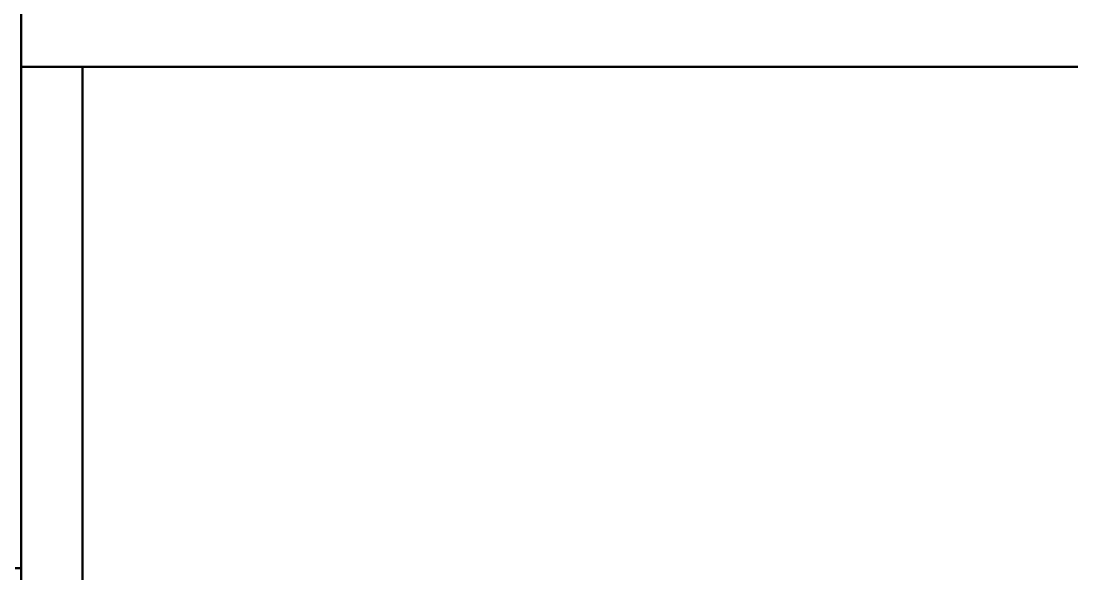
# Model space of a CAD drawing. Header units: millimetres. Extents: x 44692 to 659456, y -26273 to 14445.
# Drawn here: x 148411 to 150120, y -11301 to -10402 of the extents above; entities that cross this region are included whole.
import ezdxf

# ---------------------------------------------------------------- set-up
doc = ezdxf.new("R2010")
doc.units = ezdxf.units.MM
doc.header["$LTSCALE"] = 100
doc.layers.add('Paredes', color=7, linetype='Continuous', lineweight=50)

msp = doc.modelspace()

# ---------------------------------------------------------------- linework, layer by layer
at = {"layer": 'Paredes'}
for p, q in [((148411.465, -10376.822), (148411.465, -10476.822)), ((148411.465, -12864.358), (148411.465, -10476.822)), ((148511.465, -10476.822), (148411.465, -10476.822)), ((154189.941, -10476.822), (148511.465, -10476.822)), ((148511.465, -10622.68), (148511.465, -10522.68)), ((146018.021, -11293.248), (148411.465, -11293.248))]:
    msp.add_line(p, q, dxfattribs=at)
at = {"layer": 'Paredes', "color": 0}
msp.add_line((148511.465, -10476.822), (148511.465, -12764.358), dxfattribs=at)

doc.saveas('drawing.dxf')
